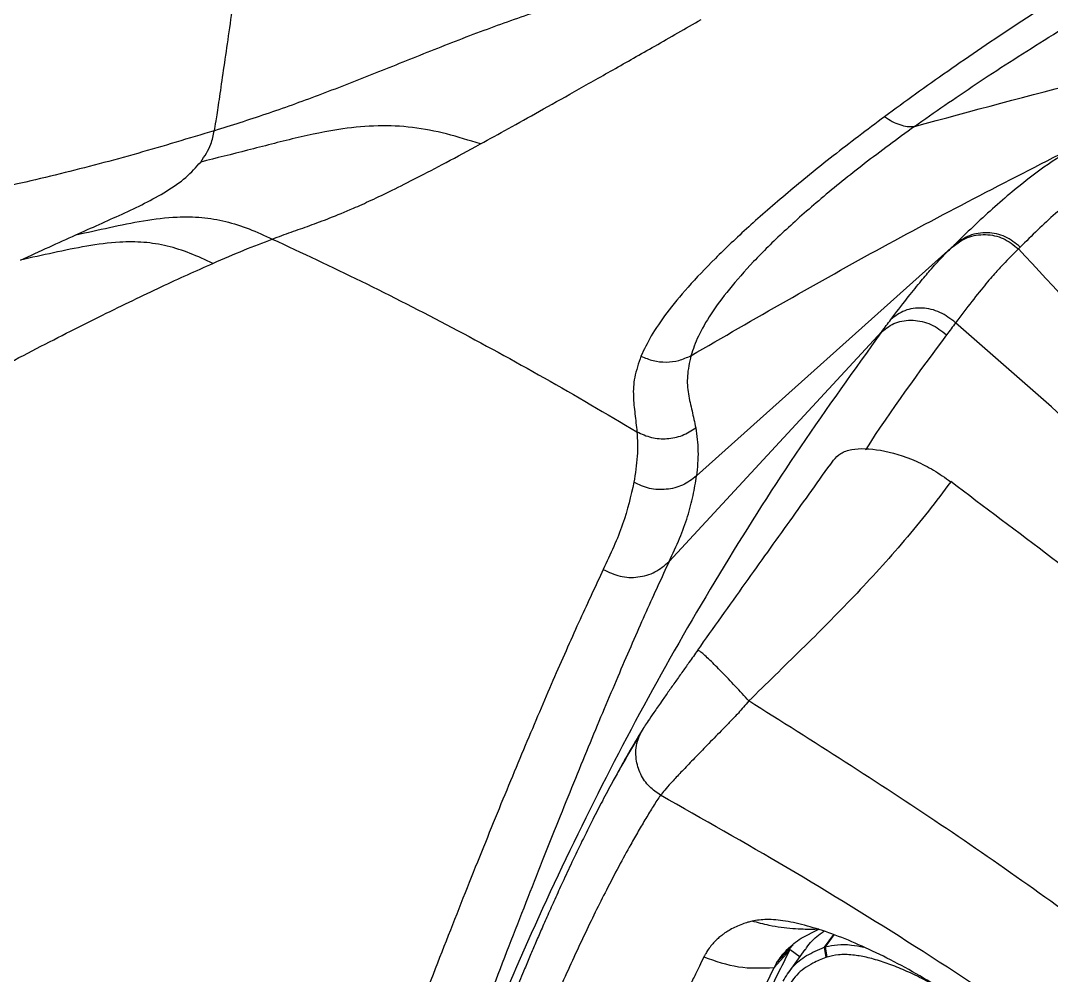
# Model space of a CAD drawing. Extents: x 400 to 501, y 484 to 634.
# Drawn here: x 478.36 to 483.71, y 584.46 to 589.41 of the extents above; entities that cross this region are included whole.
import ezdxf

# ---------------------------------------------------------------- set-up
doc = ezdxf.new("R2010")
doc.units = 0
doc.header["$MEASUREMENT"] = 0
doc.layers.add('DIM', color=3, linetype='Continuous')
doc.layers.add('GEOMETRY', color=3, linetype='Continuous', lineweight=25)

# ---------------------------------------------------------------- blocks, each defined once
blk = doc.blocks.new('2026 GRANDEE')
at = {"layer": 'GEOMETRY', "ltscale": 16}
for p, q in [((32.7776, -8.5926), (31.4411, -9.7909)), ((31.299, -10.2344), (32.4023, -9.0417)), ((31.9833, -12.19), (32.0764, -12.1431)), ((32.1517, -12.171), (32.1041, -12.2372)), ((32.1109, -12.235), (32.1557, -12.1726)), ((31.9426, -12.2242), (31.8567, -12.3183)), ((32.1109, -12.235), (32.1041, -12.2372)), ((32.1041, -12.2372), (32.1119, -12.2899)), ((32.1184, -12.2877), (32.1109, -12.235)), ((31.926, -12.2515), (31.8439, -12.3412)), ((32.0029, -12.2483), (31.9157, -12.37)), ((31.9237, -12.2539), (31.9267, -12.248)), ((31.9267, -12.248), (31.9787, -12.2873)), ((32.1184, -12.2877), (32.1119, -12.2899))]:
    blk.add_line(p, q, dxfattribs=at)
at = {"layer": 'GEOMETRY', "ltscale": 16, "flags": 128}
for points in [[(32.7674, -8.6028), (32.7725, -8.5977), (32.7776, -8.5926)], [(33.1112, -8.6122), (33.1159, -8.6075), (33.1206, -8.6028)]]:
    blk.add_lwpolyline(points, dxfattribs=at)
at = {"layer": 'GEOMETRY', "ltscale": 16}
for points, knots in [([(35.8089, -5.8998), (35.6417, -5.9847), (35.3096, -6.1534), (34.8252, -6.4129), (34.3589, -6.6736), (33.9143, -6.9343), (33.4943, -7.1923), (33.1025, -7.4452), (32.7389, -7.6915), (32.5237, -7.8481), (32.4167, -7.926)], [0, 0, 0, 0, 0.131981, 0.262078, 0.389878, 0.515687, 0.639412, 0.760931, 0.881112, 1, 1, 1, 1]), ([(32.5714, -7.977), (32.6758, -7.9038), (32.8858, -7.7565), (33.2432, -7.5275), (33.6297, -7.2941), (34.0452, -7.0574), (34.4856, -6.819), (34.9481, -6.5798), (35.4289, -6.3402), (35.7579, -6.1828), (35.9239, -6.1033)], [0, 0, 0, 0, 0.117929, 0.237268, 0.358138, 0.481493, 0.6073, 0.735537, 0.866565, 1, 1, 1, 1]), ([(29.1034, -6.8665), (29.0946, -6.9266), (29.077, -7.0471), (29.0514, -7.2263), (29.0264, -7.4018), (29.0024, -7.5698), (28.98, -7.7247), (28.9605, -7.8565), (28.9452, -7.9573), (28.9411, -7.9848), (28.9391, -7.9987)], [0, 0, 0, 0, 0.123055, 0.246832, 0.371296, 0.496021, 0.621181, 0.746841, 0.872795, 1, 1, 1, 1]), ([(28.9391, -7.9987), (29.0288, -7.9702), (29.2106, -7.9126), (29.4831, -7.814), (29.7609, -7.7053), (30.0458, -7.5902), (30.332, -7.478), (30.6197, -7.3761), (30.9075, -7.2908), (31.1487, -7.2379), (31.3386, -7.2093), (31.4742, -7.195), (31.6092, -7.1872), (31.7429, -7.1852), (31.832, -7.1866), (31.8765, -7.1872)], [0, 0, 0, 0, 0.091838, 0.185976, 0.282678, 0.382812, 0.485803, 0.58267, 0.680818, 0.779021, 0.823867, 0.868855, 0.912552, 0.956313, 1, 1, 1, 1]), ([(30.3197, -8.0676), (30.3673, -8.0415), (30.4633, -7.9888), (30.6266, -7.8978), (30.8072, -7.7963), (31.0073, -7.683), (31.2263, -7.5586), (31.3844, -7.4684), (31.4655, -7.4221)], [0, 0, 0, 0, 0.15451, 0.311275, 0.475968, 0.645253, 0.817929, 1, 1, 1, 1]), ([(32.5714, -7.977), (32.8705, -7.8958), (33.3817, -7.757), (33.8991, -7.6345), (34.1137, -7.5837)], [0, 0, 0, 0, 0.585201, 1, 1, 1, 1]), ([(32.4167, -7.926), (32.326, -7.9944), (32.1451, -8.1308), (31.911, -8.3219), (31.7062, -8.5003), (31.5335, -8.6642), (31.3921, -8.8132), (31.2823, -8.9469), (31.2005, -9.0667), (31.1688, -9.1349), (31.1529, -9.1691)], [0, 0, 0, 0, 0.125205, 0.249589, 0.37372, 0.49795, 0.62248, 0.747556, 0.873341, 1, 1, 1, 1]), ([(32.4167, -7.926), (32.4298, -7.9346), (32.4558, -7.952), (32.4958, -7.9686), (32.5351, -7.9782), (32.5593, -7.9774), (32.5714, -7.977)], [0, 0, 0, 0, 0.25, 0.5, 0.75, 1, 1, 1, 1]), ([(28.9391, -7.9987), (28.8069, -8.0387), (28.5419, -8.1189), (28.139, -8.2249), (27.7311, -8.3194), (27.4556, -8.3686), (27.3176, -8.3933)], [0, 0, 0, 0, 0.2482, 0.497481, 0.748228, 1, 1, 1, 1]), ([(30.3197, -8.0676), (30.2613, -8.0492), (30.1459, -8.0128), (29.9681, -7.9778), (29.787, -7.9696), (29.5827, -7.9888), (29.3573, -8.0362), (29.1133, -8.1006), (28.9497, -8.1412), (28.8687, -8.1613)], [0, 0, 0, 0, 0.123188, 0.243714, 0.364406, 0.488, 0.658156, 0.830649, 1, 1, 1, 1]), ([(28.8687, -8.1613), (28.8888, -8.131), (28.9234, -8.079), (28.9345, -8.0224), (28.9391, -7.9987)], [0, 0, 0, 0, 0.581023, 1, 1, 1, 1]), ([(32.5714, -7.977), (32.4832, -8.0417), (32.3074, -8.1705), (32.0831, -8.3527), (31.8903, -8.5233), (31.7317, -8.6804), (31.6057, -8.8237), (31.5116, -8.9524), (31.4453, -9.0679), (31.423, -9.1335), (31.4118, -9.1665)], [0, 0, 0, 0, 0.1249621, 0.249163, 0.3731304, 0.4971938, 0.6215851, 0.7466397, 0.8726621, 1, 1, 1, 1]), ([(29.2399, -8.5609), (29.2727, -8.5488), (29.3382, -8.5247), (29.4328, -8.4917), (29.5355, -8.4537), (29.6416, -8.4103), (29.7517, -8.3607), (29.86, -8.3089), (29.9885, -8.2442), (30.1385, -8.1659), (30.2587, -8.1007), (30.3197, -8.0676)], [0, 0, 0, 0, 0.1381093, 0.2760906, 0.414028, 0.5517822, 0.6387166, 0.727002, 0.8166325, 0.907072, 1, 1, 1, 1]), ([(31.4118, -9.1665), (31.7417, -8.9757), (32.4015, -8.5942), (33.0798, -8.2471), (33.4188, -8.0736)], [0, 0, 0, 0, 0.500168, 1, 1, 1, 1]), ([(33.4188, -8.0736), (33.3595, -8.1111), (33.2406, -8.1862), (33.097, -8.2997), (32.9757, -8.4044), (32.8752, -8.497), (32.8101, -8.5607), (32.7776, -8.5926)], [0, 0, 0, 0, 0.250357, 0.501095, 0.665343, 0.832564, 1, 1, 1, 1]), ([(28.2213, -8.5394), (28.2615, -8.5212), (28.3421, -8.4849), (28.4602, -8.4322), (28.5777, -8.3772), (28.6913, -8.3151), (28.7948, -8.2443), (28.8444, -8.1885), (28.8687, -8.1613)], [0, 0, 0, 0, 0.169458, 0.33926, 0.508826, 0.676393, 0.841849, 1, 1, 1, 1]), ([(33.3847, -8.3571), (33.3573, -8.3808), (33.2981, -8.432), (33.2104, -8.5143), (33.1505, -8.5733), (33.1206, -8.6028)], [0, 0, 0, 0, 0.300933, 0.650171, 1, 1, 1, 1]), ([(28.2213, -8.5394), (28.2793, -8.5264), (28.3958, -8.5004), (28.5699, -8.4642), (28.73, -8.4442), (28.8735, -8.446), (28.9992, -8.4668), (29.1214, -8.507), (29.2, -8.5427), (29.2399, -8.5609)], [0, 0, 0, 0, 0.171191, 0.343312, 0.51164, 0.633881, 0.754009, 0.87511, 1, 1, 1, 1]), ([(27.9341, -8.67), (27.9838, -8.6472), (28.0832, -8.6015), (28.1753, -8.5601), (28.2213, -8.5394)], [0, 0, 0, 0, 0.500056, 1, 1, 1, 1]), ([(32.7674, -8.6028), (32.7929, -8.5841), (32.844, -8.5467), (32.9402, -8.5328), (33.036, -8.5519), (33.0861, -8.5921), (33.1112, -8.6122)], [0, 0, 0, 0, 0.25, 0.5, 0.75, 1, 1, 1, 1]), ([(33.1206, -8.6028), (33.0956, -8.5828), (33.0457, -8.5427), (32.9502, -8.5234), (32.8542, -8.537), (32.8031, -8.5741), (32.7776, -8.5926)], [0, 0, 0, 0, 0.25, 0.5, 0.75, 1, 1, 1, 1]), ([(28.9314, -8.6874), (28.8924, -8.6693), (28.8155, -8.6339), (28.6958, -8.5945), (28.5727, -8.5751), (28.4322, -8.575), (28.2756, -8.5963), (28.1051, -8.6323), (27.991, -8.6575), (27.9341, -8.67)], [0, 0, 0, 0, 0.124643, 0.245254, 0.364989, 0.487197, 0.655985, 0.828643, 1, 1, 1, 1]), ([(28.9314, -8.6874), (28.9865, -8.6636), (29.0967, -8.6162), (29.1922, -8.5793), (29.2399, -8.5609)], [0, 0, 0, 0, 0.499952, 1, 1, 1, 1]), ([(29.2399, -8.5609), (29.3938, -8.6329), (29.7069, -8.7793), (30.1772, -9.0206), (30.6551, -9.2805), (30.9723, -9.4675), (31.1321, -9.5617)], [0, 0, 0, 0, 0.238515, 0.485227, 0.740593, 1, 1, 1, 1]), ([(32.4493, -8.9788), (32.4771, -8.9423), (32.5317, -8.8708), (32.6014, -8.784), (32.6629, -8.711), (32.7135, -8.6565), (32.7493, -8.6208), (32.7674, -8.6028)], [0, 0, 0, 0, 0.170242, 0.33414, 0.496893, 0.746317, 1, 1, 1, 1]), ([(33.1112, -8.6122), (33.1, -8.6235), (33.0775, -8.6462), (33.043, -8.681), (33.0014, -8.7248), (32.9456, -8.7893), (32.8719, -8.8813), (32.8142, -8.9575), (32.7855, -8.9953)], [0, 0, 0, 0, 0.1621102, 0.3259706, 0.4921506, 0.6609034, 0.8314042, 1, 1, 1, 1]), ([(33.1112, -8.6122), (33.301, -8.8166), (33.6802, -9.2249), (34.2607, -9.8374), (34.8462, -10.4484), (35.4368, -11.0578), (36.0312, -11.6653), (36.6288, -12.2707), (37.2294, -12.8738), (37.8326, -13.4744), (38.4383, -14.0724), (39.0461, -14.6672), (39.6559, -15.2581), (40.2672, -15.8439), (40.8801, -16.4248), (41.2887, -16.8043), (41.4933, -16.9943)], [0, 0, 0, 0, 0.071643, 0.14309, 0.214489, 0.285889, 0.357236, 0.428542, 0.499851, 0.571188, 0.642541, 0.713932, 0.785365, 0.856798, 0.928296, 1, 1, 1, 1]), ([(24.6229, -11.1064), (24.8194, -10.9831), (25.2125, -10.7366), (25.764, -10.4006), (26.2857, -10.0899), (26.7736, -9.8073), (27.2268, -9.5521), (27.6436, -9.3248), (28.0233, -9.1248), (28.3645, -8.9522), (28.6707, -8.804), (28.8445, -8.7262), (28.9314, -8.6874)], [0, 0, 0, 0, 0.099935, 0.199869, 0.299828, 0.399829, 0.499846, 0.599878, 0.699895, 0.799885, 0.899933, 1, 1, 1, 1]), ([(32.7855, -8.9953), (32.7592, -8.9753), (32.7068, -8.9352), (32.6109, -8.9145), (32.5179, -8.926), (32.4721, -8.9612), (32.4493, -8.9788)], [0, 0, 0, 0, 0.25, 0.5, 0.75, 1, 1, 1, 1]), ([(32.4023, -9.0417), (32.4101, -9.0312), (32.4257, -9.0101), (32.4414, -8.9892), (32.4493, -8.9788)], [0, 0, 0, 0, 0.500688, 1, 1, 1, 1]), ([(32.4023, -9.0417), (32.4252, -9.0242), (32.4709, -8.989), (32.564, -8.9775), (32.6599, -8.9981), (32.7124, -9.038), (32.7387, -9.058)], [0, 0, 0, 0, 0.25, 0.5, 0.75, 1, 1, 1, 1]), ([(32.7855, -8.9953), (32.7776, -9.0057), (32.762, -9.0265), (32.7465, -9.0475), (32.7387, -9.058)], [0, 0, 0, 0, 0.498587, 1, 1, 1, 1]), ([(38.8374, -14.8197), (38.8022, -14.782), (38.4988, -14.4574), (37.9155, -13.8556), (37.0879, -13.0154), (36.2484, -12.1872), (35.3987, -11.37), (34.5384, -10.5651), (33.6682, -9.7712), (33.08, -9.2542), (32.7855, -8.9953)], [0, 0, 0, 0, 0.0184337, 0.1586189, 0.298737, 0.4387906, 0.5788851, 0.7191168, 0.8593695, 1, 1, 1, 1]), ([(32.7387, -9.058), (32.5945, -9.2526), (32.4498, -9.448), (32.3175, -9.6548), (32.317, -9.6557)], [0, 0, 0, 0, 0.995742, 1, 1, 1, 1]), ([(31.1529, -9.1691), (31.1402, -9.2064), (31.1147, -9.2815), (31.1112, -9.3777), (31.1214, -9.469), (31.1285, -9.5307), (31.1321, -9.5617)], [0, 0, 0, 0, 0.244404, 0.492353, 0.745017, 1, 1, 1, 1]), ([(31.1529, -9.1691), (31.1737, -9.1779), (31.2154, -9.1955), (31.2833, -9.2019), (31.3508, -9.1941), (31.3914, -9.1757), (31.4118, -9.1665)], [0, 0, 0, 0, 0.249999, 0.5, 0.750001, 1, 1, 1, 1]), ([(31.4118, -9.1665), (31.4041, -9.2024), (31.3887, -9.2751), (31.3974, -9.3672), (31.418, -9.4539), (31.4307, -9.5119), (31.4371, -9.5411)], [0, 0, 0, 0, 0.240781, 0.487154, 0.740897, 1, 1, 1, 1]), ([(31.1321, -9.5617), (31.134, -9.6035), (31.1376, -9.6872), (31.1232, -9.7782), (31.1159, -9.8238)], [0, 0, 0, 0, 0.498439, 1, 1, 1, 1]), ([(31.1321, -9.5617), (31.1567, -9.573), (31.2058, -9.5956), (31.2879, -9.6005), (31.3686, -9.5846), (31.4143, -9.5556), (31.4371, -9.5411)], [0, 0, 0, 0, 0.249999, 0.5, 0.750001, 1, 1, 1, 1]), ([(31.4371, -9.5411), (31.4426, -9.5808), (31.4534, -9.6604), (31.4452, -9.7473), (31.4411, -9.7909)], [0, 0, 0, 0, 0.4982349, 1, 1, 1, 1]), ([(32.151, -9.7091), (32.1629, -9.6963), (32.1871, -9.6703), (32.2642, -9.6451), (32.3915, -9.6496), (32.5447, -9.6947), (32.6715, -9.7587), (32.7305, -9.7998), (32.76, -9.8204)], [0, 0, 0, 0, 0.121993, 0.249166, 0.502451, 0.760477, 0.880152, 1, 1, 1, 1]), ([(31.4471, -10.6954), (31.5295, -10.5797), (31.6897, -10.3546), (31.9252, -10.0249), (32.0763, -9.8136), (32.1511, -9.7091)], [0, 0, 0, 0, 0.348398, 0.677634, 1, 1, 1, 1]), ([(31.1159, -9.8238), (31.1001, -9.8949), (31.0684, -10.0368), (30.9944, -10.1966), (30.9575, -10.2763)], [0, 0, 0, 0, 0.501656, 1, 1, 1, 1]), ([(31.4411, -9.7909), (31.4178, -9.8083), (31.3713, -9.8431), (31.2848, -9.8642), (31.1957, -9.8609), (31.1425, -9.8361), (31.1159, -9.8238)], [0, 0, 0, 0, 0.25, 0.5, 0.75, 1, 1, 1, 1]), ([(31.299, -10.2344), (31.3179, -10.1941), (31.3559, -10.1132), (31.3967, -10.0003), (31.4251, -9.8916), (31.4358, -9.8245), (31.4411, -9.7909)], [0, 0, 0, 0, 0.248578, 0.498601, 0.749134, 1, 1, 1, 1]), ([(32.76, -9.8204), (32.7219, -9.8716), (32.6451, -9.9746), (32.5203, -10.1258), (32.3907, -10.2735), (32.2576, -10.4166), (32.1226, -10.5555), (31.9855, -10.691), (31.8488, -10.8251), (31.7576, -10.9141), (31.7122, -10.9583)], [0, 0, 0, 0, 0.125802, 0.252959, 0.378856, 0.503914, 0.62857, 0.751899, 0.876634, 1, 1, 1, 1]), ([(39.5251, -15.4518), (39.298, -15.2418), (38.7513, -14.7364), (37.8656, -13.9502), (36.8722, -13.0923), (35.8636, -12.2493), (34.8415, -11.4221), (33.8077, -10.6101), (33.1093, -10.0836), (32.76, -9.8203)], [0, 0, 0, 0, 0.105959, 0.254966, 0.403973, 0.55298, 0.701986, 0.850993, 1, 1, 1, 1]), ([(31.299, -10.2344), (31.26, -10.3187), (31.182, -10.4873), (31.0509, -10.7878), (30.909, -11.1244), (30.7552, -11.5009), (30.5895, -11.9167), (30.4122, -12.3719), (30.2235, -12.8661), (30.0234, -13.3995), (29.8135, -13.9681), (29.6653, -14.3773), (29.5912, -14.5821)], [0, 0, 0, 0, 0.099748, 0.19951, 0.299302, 0.39914, 0.499038, 0.599008, 0.69907, 0.799246, 0.899551, 1, 1, 1, 1]), ([(30.9575, -10.2763), (30.9859, -10.29), (31.0427, -10.3172), (31.138, -10.3197), (31.2291, -10.2943), (31.2757, -10.2544), (31.299, -10.2344)], [0, 0, 0, 0, 0.25, 0.5, 0.75, 1, 1, 1, 1]), ([(30.9575, -10.2763), (30.918, -10.3602), (30.839, -10.5281), (30.7065, -10.8271), (30.5634, -11.1617), (30.4084, -11.5358), (30.242, -11.9489), (30.0641, -12.4012), (29.8751, -12.8922), (29.6751, -13.4221), (29.4656, -13.9872), (29.318, -14.394), (29.2441, -14.5976)], [0, 0, 0, 0, 0.099797, 0.199583, 0.29938, 0.399209, 0.499088, 0.599036, 0.699077, 0.799239, 0.899539, 1, 1, 1, 1]), ([(31.4471, -10.6954), (31.4321, -10.7166), (31.4048, -10.7549), (31.3648, -10.8113), (31.3279, -10.8636), (31.2919, -10.9147), (31.2545, -10.9681), (31.2187, -11.0197), (31.1877, -11.0652), (31.1763, -11.0827), (31.1707, -11.0914)], [0, 0, 0, 0, 0.126044, 0.228385, 0.334796, 0.443811, 0.554831, 0.702526, 0.851706, 1, 1, 1, 1]), ([(31.7122, -10.9583), (31.6889, -10.9327), (31.6402, -10.8796), (31.5695, -10.8054), (31.5056, -10.7414), (31.4588, -10.6985), (31.4509, -10.6964), (31.4471, -10.6954)], [0, 0, 0, 0, 0.1763716, 0.3668621, 0.5637151, 0.7907374, 1, 1, 1, 1]), ([(31.7122, -10.9583), (31.6943, -10.9798), (31.663, -11.0173), (31.6171, -11.065), (31.5779, -11.1048), (31.5284, -11.1549), (31.4703, -11.215), (31.407, -11.28), (31.3523, -11.3371), (31.3078, -11.3848), (31.2734, -11.4231), (31.2608, -11.4397), (31.2546, -11.448)], [0, 0, 0, 0, 0.08888, 0.155455, 0.21637, 0.276355, 0.398865, 0.520561, 0.641643, 0.76228, 0.881908, 1, 1, 1, 1]), ([(39.7927, -17.8288), (39.5267, -17.5294), (38.9972, -16.9336), (38.1493, -16.0898), (37.2847, -15.2735), (36.3973, -14.4849), (35.4987, -13.7223), (34.5911, -12.9819), (33.6654, -12.2723), (32.7101, -11.589), (32.0461, -11.1694), (31.7122, -10.9583)], [0, 0, 0, 0, 0.113392, 0.225638, 0.337341, 0.448782, 0.560233, 0.669481, 0.778832, 0.888788, 1, 1, 1, 1]), ([(31.1707, -11.0914), (31.1649, -11.1006), (31.1532, -11.1195), (31.1363, -11.1474), (31.1186, -11.1769), (31.101, -11.207), (31.0832, -11.2379), (31.0608, -11.2769), (31.0441, -11.3081), (31.0334, -11.328)], [0, 0, 0, 0, 0.122241, 0.251504, 0.381318, 0.511448, 0.641497, 0.771499, 1, 1, 1, 1]), ([(31.2546, -11.448), (31.2344, -11.434), (31.1923, -11.405), (31.1475, -11.3388), (31.1231, -11.257), (31.1275, -11.1679), (31.1567, -11.1161), (31.1707, -11.0914)], [0, 0, 0, 0, 0.175559, 0.366331, 0.564019, 0.791588, 1, 1, 1, 1]), ([(31.1453, -11.1371), (31.1384, -11.1482), (31.1244, -11.1708), (31.1042, -11.2047), (31.0837, -11.2395), (31.0635, -11.2746), (31.0435, -11.3098), (31.0238, -11.3451), (30.9936, -11.4), (30.9535, -11.4752), (30.901, -11.5771), (30.8484, -11.683), (30.7959, -11.7922), (30.7487, -11.8933), (30.7068, -11.9854), (30.67, -12.0679), (30.6365, -12.1441), (30.6064, -12.2137), (30.5777, -12.2811), (30.5447, -12.3595), (30.504, -12.4576), (30.4543, -12.5801), (30.3977, -12.7224), (30.3343, -12.886), (30.2637, -13.0727), (30.1875, -13.2796), (30.1059, -13.5076), (30.019, -13.7569), (29.9253, -14.0339), (29.8311, -14.3196), (29.7677, -14.5193), (29.7382, -14.6123)], [0, 0, 0, 0, 0.016665, 0.033756, 0.050655, 0.067244, 0.083504, 0.099446, 0.11507, 0.156407, 0.195353, 0.238602, 0.278467, 0.31495, 0.344665, 0.371684, 0.396005, 0.417629, 0.436926, 0.457852, 0.488385, 0.52329, 0.562565, 0.606208, 0.65422, 0.706598, 0.759981, 0.817245, 0.87839, 0.94342, 1, 1, 1, 1]), ([(31.2546, -11.448), (31.2481, -11.457), (31.2349, -11.4756), (31.2165, -11.5055), (31.1972, -11.5364), (31.1779, -11.5682), (31.1585, -11.6008), (31.139, -11.6341), (31.1194, -11.6682), (31.065, -11.7644), (30.9788, -11.9262), (30.8574, -12.1734), (30.7314, -12.4479), (30.596, -12.763), (30.4515, -13.1234), (30.3044, -13.5125), (30.2046, -13.7972), (30.1547, -13.9395)], [0, 0, 0, 0, 0.01857, 0.03808, 0.057718, 0.077378, 0.097021, 0.116659, 0.136293, 0.155925, 0.279289, 0.389406, 0.499519, 0.624641, 0.749759, 0.87488, 1, 1, 1, 1]), ([(39.3403, -18.3188), (39.2421, -18.1952), (39.0437, -17.9454), (38.7328, -17.5736), (38.408, -17.1999), (38.0687, -16.8252), (37.7247, -16.4607), (37.3161, -16.0443), (36.8313, -15.573), (36.2474, -15.036), (35.7044, -14.5629), (35.2225, -14.1602), (34.82, -13.8352), (34.4245, -13.527), (34.0364, -13.2352), (33.6442, -12.9511), (33.1606, -12.6142), (32.5822, -12.2331), (31.9193, -11.8235), (31.474, -11.572), (31.2546, -11.448)], [0, 0, 0, 0, 0.044709, 0.090349, 0.13691, 0.184379, 0.232745, 0.277954, 0.348418, 0.422679, 0.500679, 0.550525, 0.598903, 0.645795, 0.691185, 0.735062, 0.781563, 0.856423, 0.929252, 1, 1, 1, 1]), ([(31.729, -12.1015), (31.7217, -12.1034), (31.7046, -12.1081), (31.6766, -12.1175), (31.6458, -12.1302), (31.6172, -12.1448), (31.5944, -12.1587), (31.5785, -12.1698), (31.5668, -12.1789), (31.5572, -12.1869), (31.5478, -12.1953), (31.5386, -12.2043), (31.5296, -12.2137), (31.5169, -12.2282), (31.5031, -12.2464), (31.4906, -12.2662), (31.4837, -12.2787), (31.4806, -12.2847), (31.4797, -12.2866), (31.4794, -12.2871), (31.4793, -12.2873)], [0, 0, 0, 0, 0.061606, 0.144909, 0.249937, 0.35398, 0.437293, 0.499852, 0.539664, 0.580223, 0.621526, 0.663573, 0.70636, 0.749887, 0.855204, 0.931965, 0.980218, 0.993666, 0.997723, 1, 1, 1, 1]), ([(32.734, -12.4669), (32.683, -12.4355), (32.5811, -12.3727), (32.4284, -12.2911), (32.2808, -12.2212), (32.1413, -12.1651), (32.0132, -12.1238), (31.8997, -12.0988), (31.8017, -12.0892), (31.7533, -12.0974), (31.729, -12.1015)], [0, 0, 0, 0, 0.12428, 0.248247, 0.372115, 0.496165, 0.620695, 0.746003, 0.872376, 1, 1, 1, 1]), ([(32.0764, -12.1431), (32.0715, -12.1433), (32.0575, -12.144), (32.0301, -12.1445), (31.9899, -12.1441), (31.9178, -12.14), (31.8287, -12.128), (31.7588, -12.1094), (31.729, -12.1015)], [0, 0, 0, 0, 0.04192, 0.120359, 0.235264, 0.38663, 0.738334, 1, 1, 1, 1]), ([(31.8566, -12.3183), (31.8734, -12.2941), (31.9071, -12.2456), (31.9579, -12.2086), (31.9833, -12.19)], [0, 0, 0, 0, 0.499609, 1, 1, 1, 1]), ([(32.0058, -12.2495), (32.0143, -12.2365), (32.0381, -12.1997), (32.0766, -12.172), (32.1014, -12.1541)], [0, 0, 0, 0, 0.35446, 1, 1, 1, 1]), ([(31.8897, -12.4133), (31.9054, -12.3876), (31.9371, -12.3357), (32.009, -12.2769), (32.0722, -12.2505), (32.1041, -12.2372)], [0, 0, 0, 0, 0.327501, 0.660575, 1, 1, 1, 1]), ([(32.1109, -12.235), (32.1306, -12.2304), (32.1685, -12.2215), (32.2356, -12.2222), (32.2866, -12.2319), (32.3086, -12.236)], [0, 0, 0, 0, 0.38363, 0.734295, 1, 1, 1, 1]), ([(30.2233, -16.8272), (30.2791, -16.6444), (30.3916, -16.2764), (30.5587, -15.7513), (30.7261, -15.2427), (30.8934, -14.7551), (31.0611, -14.2874), (31.2248, -13.8532), (31.3821, -13.4566), (31.5296, -13.1031), (31.6691, -12.7863), (31.8006, -12.502), (31.8831, -12.3357), (31.9237, -12.2539)], [0, 0, 0, 0, 0.091503, 0.184255, 0.278388, 0.373689, 0.469634, 0.56825, 0.660208, 0.749357, 0.835644, 0.919152, 1, 1, 1, 1]), ([(31.4793, -12.2873), (31.4714, -12.3032), (31.4544, -12.3374), (31.4269, -12.3939), (31.3952, -12.4597), (31.3594, -12.5355), (31.3193, -12.622), (31.2751, -12.7193), (31.2237, -12.8346), (31.169, -12.9603), (31.1146, -13.0882), (31.068, -13.2001), (31.0319, -13.2883), (31.0025, -13.3608), (30.9771, -13.424), (30.9504, -13.4911), (30.9236, -13.5592), (30.8967, -13.6283), (30.8696, -13.6984), (30.8424, -13.7695), (30.7669, -13.9688), (30.6994, -14.1554), (30.6412, -14.3165)], [0, 0, 0, 0, 0.030935, 0.0667, 0.107321, 0.152829, 0.203264, 0.258671, 0.317865, 0.392599, 0.457689, 0.513028, 0.558516, 0.58532, 0.61629, 0.647307, 0.678368, 0.709472, 0.740618, 0.771803, 0.803025, 1, 1, 1, 1]), ([(31.4793, -12.2873), (31.5386, -12.3081), (31.6573, -12.3497), (31.7815, -12.3446), (31.8436, -12.342)], [0, 0, 0, 0, 0.499998, 1, 1, 1, 1]), ([(32.1119, -12.2899), (32.0891, -12.2992), (32.031, -12.3227), (31.9557, -12.3773), (31.9194, -12.4358), (31.9012, -12.4653)], [0, 0, 0, 0, 0.242715, 0.61956, 1, 1, 1, 1]), ([(32.7459, -12.4754), (32.7153, -12.4573), (32.6541, -12.4212), (32.5642, -12.3758), (32.4787, -12.3383), (32.3965, -12.3085), (32.3198, -12.2874), (32.2441, -12.275), (32.1746, -12.2734), (32.1371, -12.2829), (32.1184, -12.2877)], [0, 0, 0, 0, 0.110457, 0.220941, 0.331124, 0.441368, 0.563218, 0.685161, 0.842496, 1, 1, 1, 1]), ([(31.8436, -12.342), (31.8141, -12.4013), (31.7259, -12.5791), (31.5715, -12.9126), (31.3791, -13.3584), (31.1807, -13.8507), (30.9797, -14.3828), (30.7765, -14.9537), (30.5707, -15.5633), (30.3615, -16.2112), (30.2187, -16.6773), (30.1473, -16.9104)], [0, 0, 0, 0, 0.059176, 0.177548, 0.296142, 0.41451, 0.533071, 0.649435, 0.765798, 0.882899, 1, 1, 1, 1]), ([(31.8439, -12.3412), (31.8439, -12.3414), (31.8437, -12.3416), (31.8436, -12.3419), (31.8436, -12.342)], [0, 0, 0, 0, 0.559928, 1, 1, 1, 1]), ([(31.8567, -12.3183), (31.8542, -12.3225), (31.8497, -12.3301), (31.8457, -12.3378), (31.844, -12.3412)], [0, 0, 0, 0, 0.559999, 1, 1, 1, 1])]:
    blk.add_open_spline(points, degree=3, knots=knots, dxfattribs=at)
at = {"layer": 'GEOMETRY', "color": 4}
blk.add_open_spline([(32.4023, -9.0417), (32.26, -9.2393), (31.9753, -9.6344), (31.5799, -10.2558), (31.2079, -10.8979), (30.8617, -11.5624), (30.5407, -12.2483), (30.246, -12.9559), (29.9752, -13.683), (29.8167, -14.1849), (29.7375, -14.4358)], degree=3, knots=[0, 0, 0, 0, 0.125, 0.25, 0.375, 0.5, 0.625, 0.75, 0.875, 1, 1, 1, 1], dxfattribs=at)

msp = doc.modelspace()

# ---------------------------------------------------------------- block references
at = {"layer": 'DIM'}
msp.add_blockref('2026 GRANDEE', (450.4248, 596.8403), dxfattribs=at)

doc.saveas('drawing.dxf')
